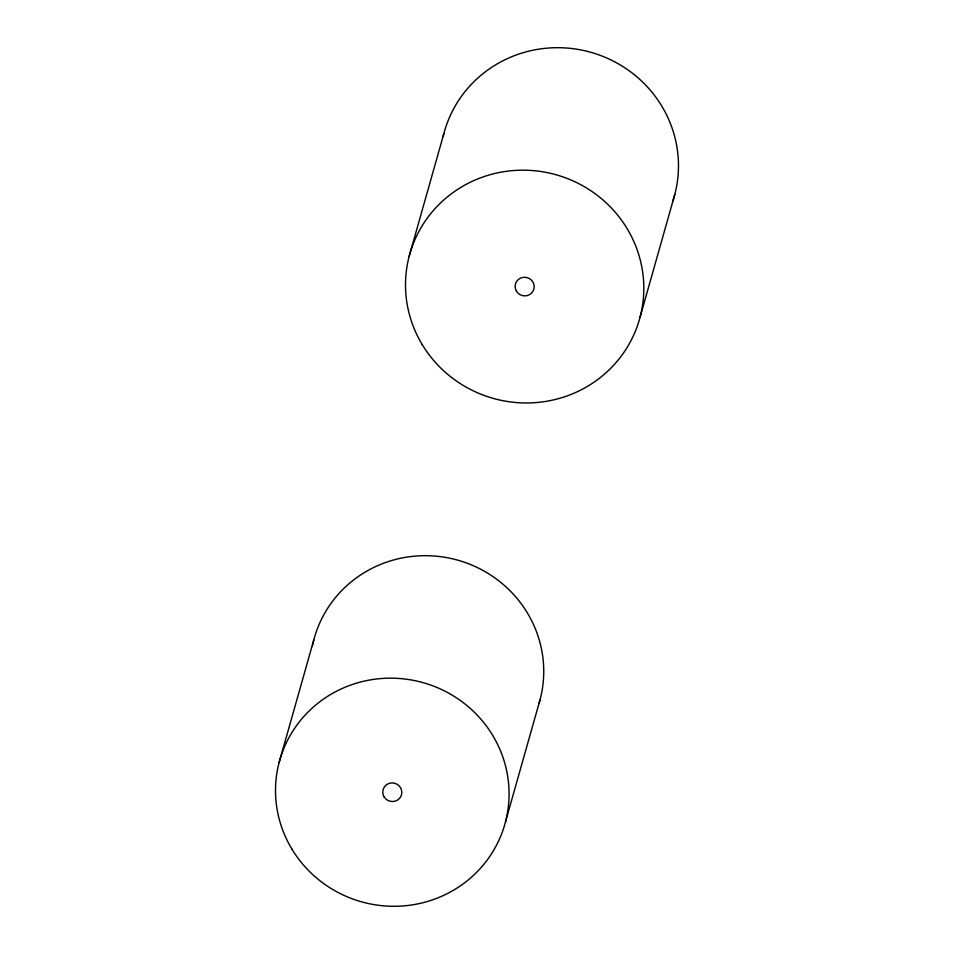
<?xml version="1.0" encoding="UTF-8"?>
<svg xmlns="http://www.w3.org/2000/svg" width="954" height="954" viewBox="0 0 954 954"><rect width="100%" height="100%" fill="white"/><g stroke="black" fill="none" stroke-linecap="round" stroke-linejoin="round"><path stroke-width="1.43" d="M409.183 256.221L443.837 133.739M279.128 762.484L313.783 640.003M640.146 316.931L674.8 194.461M505.465 821.978L540.119 699.509M312.435 645.775A117.02 113.824 15.8 0 1 455.046 559.438A117.02 113.824 15.8 0 1 538.915 703.778M443.145 136.529A119.405 116.15 15.8 0 1 590.884 52.315A119.405 116.15 15.8 0 1 672.749 201.366M384.104 796.876A9.552 9.29 15.8 0 0 400.608 796.9A9.552 9.29 15.8 0 0 392.177 782.924A9.552 9.29 15.8 0 0 384.104 796.876M291.888 849.06A117.02 113.824 15.8 0 0 494.148 849.465A117.02 113.824 15.8 0 0 390.854 678.163A117.02 113.824 15.8 0 0 291.888 849.06M422.205 344.561A119.405 116.15 15.8 0 0 628.591 344.978A119.405 116.15 15.8 0 0 523.186 170.182A119.405 116.15 15.8 0 0 422.205 344.561M516.472 291.22A9.552 9.29 15.8 0 0 532.976 291.244A9.552 9.29 15.8 0 0 524.545 277.268A9.552 9.29 15.8 0 0 516.472 291.22"/></g></svg>
